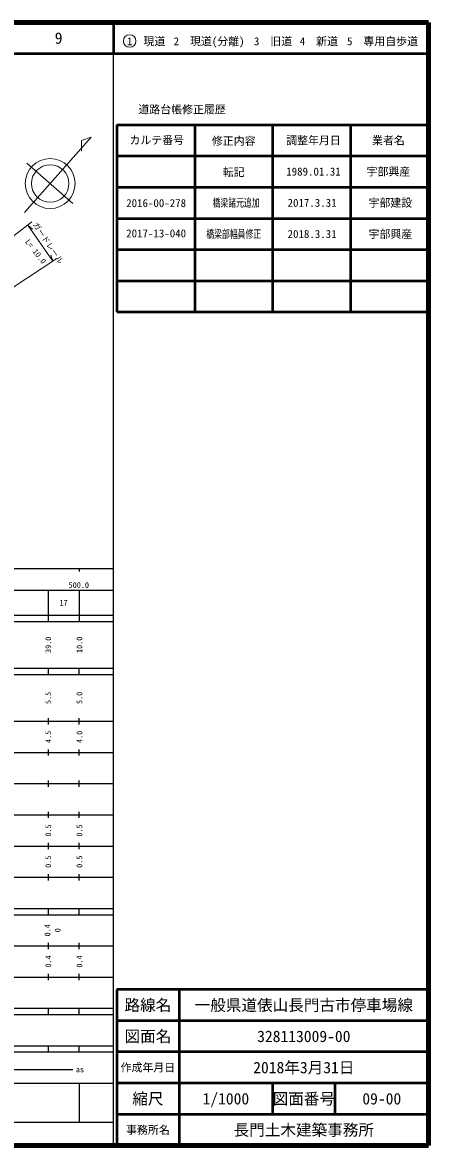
# Model space of a CAD drawing. Units: millimetres, scale not verified. Extents: x 40000 to 680000, y 20000 to 380000.
# Drawn here: x 549771 to 680000, y 20000 to 380000 of the extents above; entities that cross this region are included whole.
import ezdxf
from ezdxf.enums import TextEntityAlignment as Align

# ---------------------------------------------------------------- set-up
doc = ezdxf.new("R2010")
doc.units = ezdxf.units.MM
doc.header["$LTSCALE"] = 1000
for name, color, linetype, lineweight in [('M-BGD', 7, 'Continuous', 13), ('M-STR-HTXT', 7, 'Continuous', 13), ('M-TTL', 2, 'Continuous', 140), ('M-TTL-BAND', 7, 'Continuous', 25), ('M-TTL-FRAM', 2, 'Continuous', 50), ('M-TTL-LINE', 7, 'Continuous', 50), ('M-TTL-TXT', 7, 'Continuous', 13)]:
    doc.layers.add(name, color=color, linetype=linetype, lineweight=lineweight)
doc.styles.add('ＭＳ ゴシック', font='')
doc.styles.get('ＭＳ ゴシック').set_extended_font_data('MS Gothic')

msp = doc.modelspace()

# ---------------------------------------------------------------- linework, layer by layer
at = {"layer": 'M-BGD'}
for p, q in [((551193, 334933), (565933, 321971)), ((560751, 304292), (533220, 286197))]:
    msp.add_line(p, q, dxfattribs=at)
msp.add_lwpolyline([(550481, 319099), (571780, 343213), (568695, 342154), (568758, 338789)], dxfattribs=at)
for radius in [8000, 6000]:
    msp.add_circle((558664, 328363), radius, dxfattribs=at)
at = {"layer": 'M-STR-HTXT'}
for p, q in [((552774, 316049), (528811, 297742)), ((551471, 315054), (559567, 303514)), ((551471, 315054), (553004, 313770)), ((559567, 303514), (558882, 305391))]:
    msp.add_line(p, q, dxfattribs=at)
at = {"layer": 'M-TTL'}
for p, q in [((680000, 380000), (40000, 380000)), ((680000, 20000), (680000, 380000)), ((40000, 20000), (680000, 20000))]:
    msp.add_line(p, q, dxfattribs=at)
at = {"layer": 'M-TTL-BAND'}
for p, q in [((579000, 20000), (579000, 370000)), ((40000, 205000), (579000, 205000)), ((568000, 205000), (568000, 204000)), ((68000, 198000), (579000, 198000)), ((558000, 198000), (558000, 188000)), ((568000, 198000), (568000, 188000)), ((40000, 190000), (579000, 190000)), ((40000, 188000), (579000, 188000)), ((40000, 173000), (579000, 173000)), ((558000, 173000), (558000, 171000)), ((568000, 171000), (568000, 173000)), ((40000, 171000), (579000, 171000)), ((40000, 156000), (579000, 156000)), ((558000, 157000), (558000, 155000)), ((568000, 155000), (568000, 157000)), ((46000, 146000), (579000, 146000)), ((558000, 147000), (558000, 145000)), ((568000, 145000), (568000, 147000)), ((558000, 137000), (558000, 135000)), ((568000, 135000), (568000, 137000)), ((52000, 136000), (579000, 136000)), ((46000, 126000), (579000, 126000)), ((558000, 127000), (558000, 125000)), ((568000, 125000), (568000, 127000)), ((52000, 116000), (579000, 116000)), ((558000, 117000), (558000, 115000)), ((568000, 115000), (568000, 117000)), ((46000, 106000), (579000, 106000)), ((558000, 107000), (558000, 105000)), ((568000, 105000), (568000, 107000)), ((40000, 96000), (579000, 96000)), ((40000, 94000), (579000, 94000)), ((558000, 96000), (558000, 94000)), ((568000, 94000), (568000, 96000)), ((49000, 84000), (579000, 84000)), ((558000, 85000), (558000, 83000)), ((568000, 83000), (568000, 85000)), ((40000, 74000), (579000, 74000)), ((558000, 75000), (558000, 73000)), ((568000, 73000), (568000, 75000)), ((40000, 64000), (579000, 64000)), ((40000, 62000), (579000, 62000)), ((558000, 64000), (558000, 62000)), ((568000, 62000), (568000, 64000)), ((40000, 52000), (579000, 52000)), ((558000, 52000), (558000, 50000)), ((568000, 50000), (568000, 52000)), ((40000, 50000), (579000, 50000)), ((70805, 44406), (565903, 44406)), ((40000, 40000), (579000, 40000)), ((568000, 40000), (568000, 27500)), ((68000, 27500), (579000, 27500))]:
    msp.add_line(p, q, dxfattribs=at)
at = {"layer": 'M-TTL-FRAM'}
for p, q in [((580000, 347197), (580000, 287197)), ((580000, 347197), (680000, 347197)), ((580000, 287197), (680000, 287197)), ((680000, 70000), (580000, 70000)), ((580000, 70000), (580000, 20000))]:
    msp.add_line(p, q, dxfattribs=at)
at = {"layer": 'M-TTL-LINE'}
for p, q in [((579000, 380000), (579000, 370000)), ((40000, 370000), (680000, 370000)), ((605000, 347197), (605000, 287197)), ((630000, 347197), (630000, 287197)), ((655000, 347197), (655000, 287197)), ((580000, 337197), (680000, 337197)), ((580000, 327197), (680000, 327197)), ((580000, 317197), (680000, 317197)), ((580000, 307197), (680000, 307197)), ((580000, 297197), (680000, 297197)), ((600000, 70000), (600000, 20000)), ((680000, 60000), (580000, 60000)), ((680000, 50000), (580000, 50000)), ((680000, 40000), (580000, 40000)), ((630000, 40000), (630000, 30000)), ((650000, 40000), (650000, 30000)), ((680000, 30000), (580000, 30000))]:
    msp.add_line(p, q, dxfattribs=at)
at = {"layer": 'M-TTL-TXT'}
msp.add_circle((584147, 374034), 2000, dxfattribs=at)

# ---------------------------------------------------------------- texts
at = {"layer": 'M-STR-HTXT', "style": 'ＭＳ ゴシック'}
for s, rotation, p in [('ガードレール', 303.758, (552533, 314909)), ('L= 10.0', 307.894, (550048, 309306))]:
    msp.add_text(s, height=1833, rotation=rotation, dxfattribs=at).set_placement(p, align=Align.BOTTOM_LEFT)
at = {"layer": 'M-TTL-BAND', "style": 'ＭＳ ゴシック'}
msp.add_text('500.0', height=1833, dxfattribs=at).set_placement((567844, 198195), align=Align.BOTTOM_CENTER)
for s, p in [('17', (562958, 194000)), ('as', (568201, 44406))]:
    msp.add_text(s, height=1833, dxfattribs=at).set_placement(p, align=Align.MIDDLE_CENTER)
for s, p in [('39.0', (558039, 180500)), ('10.0', (568039, 180500)), ('5.5', (558039, 163500)), ('5.0', (568039, 163500)), ('4.5', (558039, 151000)), ('4.0', (568039, 151000)), ('0.5', (558039, 121000)), ('0.5', (568039, 121000)), ('0.5', (558039, 111000)), ('0.5', (568039, 111000)), ('0.4', (557789, 89000)), ('0', (561039, 89000)), ('0.4', (558039, 79000)), ('0.4', (568039, 79000))]:
    msp.add_text(s, height=1833, rotation=90, dxfattribs=at).set_placement(p, align=Align.MIDDLE_CENTER)
at = {"layer": 'M-TTL-TXT', "style": 'ＭＳ ゴシック'}
for s, height, p in [('9', 3666, (561372, 375000)), ('1\u3000現道', 2566, (589448, 373958)), ('2\u3000現道(分離)', 2566, (609619, 373958)), ('3\u3000旧道', 2566, (630121, 373958)), ('4\u3000新道', 2566, (644824, 373958)), ('5\u3000専用自歩道', 2566, (665228, 373958)), ('道路台帳修正履歴', 2566, (600968, 352113)), ('カルテ番号', 2566, (592839, 342277)), ('修正内容', 2566, (617509, 342023)), ('調整年月日', 2566, (643089, 342197)), ('業者名', 2566, (667134, 342197)), ('転記', 2566, (617509, 332023)), ('1989.01.31', 2566, (643089, 332197)), ('宇部興産', 2566, (667134, 332197)), ('路線名', 3666, (590000, 65000)), ('一般県道俵山長門古市停車場線', 3666, (640000, 65000)), ('図面名', 3666, (590000, 55000)), ('328113009-00', 3666, (640000, 55000)), ('2018年3月31日', 3666, (640000, 45000)), ('作成年月日', 2566, (590000, 45000)), ('縮尺', 3666, (590000, 35000)), ('1/1000', 3666, (615000, 35000)), ('図面番号', 3666, (640000, 35000)), ('09-00', 3666, (665000, 35000)), ('事務所名', 2566, (590000, 25000)), ('長門土木建築事務所', 3666, (640000, 25000))]:
    msp.add_text(s, height=height, dxfattribs=at).set_placement(p, align=Align.MIDDLE_CENTER)
for s, p in [('2016-00-278', (583046, 320044)), ('2017.3.31', (634796, 320138)), ('2017-13-040', (583046, 310336)), ('2018.3.31', (634796, 310138))]:
    msp.add_text(s, height=2566, dxfattribs=at).set_placement(p, align=Align.BOTTOM_LEFT)
at = {"layer": 'M-TTL-TXT', "style": 'ＭＳ ゴシック', "width": 0.7}
for s, p in [('橋梁諸元追加', (610749, 320138)), ('橋梁部幅員修正', (608723, 310138))]:
    msp.add_text(s, height=2566, dxfattribs=at).set_placement(p, align=Align.BOTTOM_LEFT)
at = {"layer": 'M-TTL-TXT', "style": 'ＭＳ ゴシック'}
for s, p in [('宇部建設', (667758, 320138)), ('宇部興産', (667758, 310138))]:
    msp.add_text(s, height=2566, dxfattribs=at).set_placement(p, align=Align.BOTTOM_CENTER)

doc.saveas('drawing.dxf')
